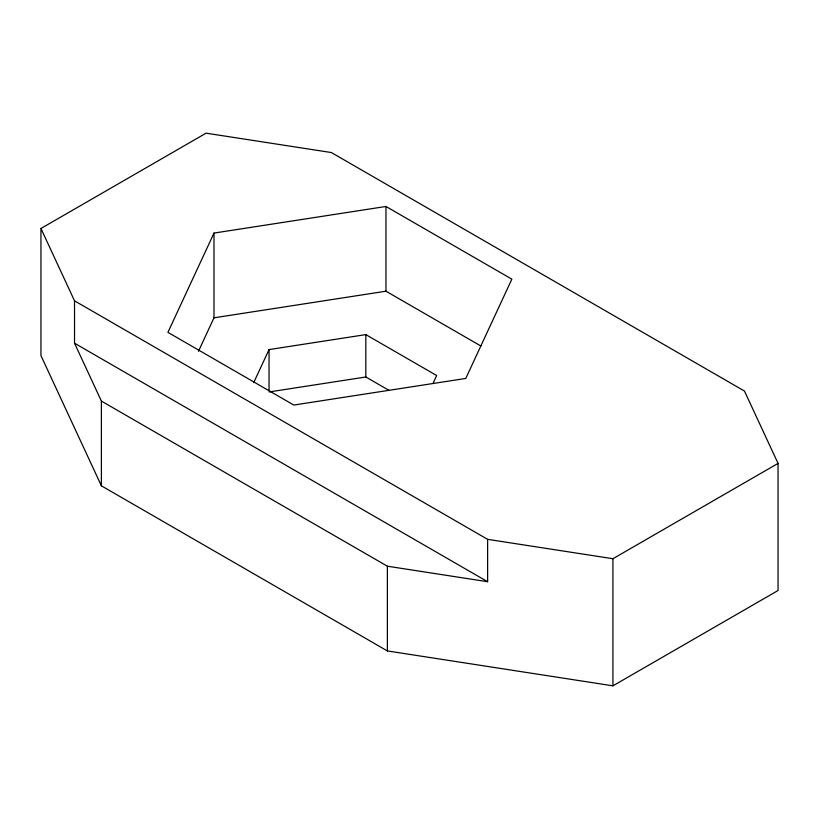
<?xml version="1.0" encoding="UTF-8"?>
<svg xmlns="http://www.w3.org/2000/svg" width="819" height="819" viewBox="0 0 819 819"><rect width="100%" height="100%" fill="white"/><g stroke="black" fill="none" stroke-linecap="round" stroke-linejoin="round"><path stroke-width="1.23" d="M213.994 233.077L167.915 332.36L293.806 405.047L465.776 378.439L511.855 279.156L385.964 206.47L213.994 233.077L213.994 317.813L198.464 351.29M253.685 382.657L269.041 349.59L365.827 334.613L436.67 375.522L432.975 383.507M40.95 228.491L206.071 133.169L331.378 152.549L744.471 391.052L778.05 463.4L778.05 590.509L612.929 685.831L387.377 650.941L101.392 485.831L40.95 355.6L40.95 228.491L74.529 300.839L74.529 343.212L101.392 401.085L101.392 485.831M74.529 300.839L487.622 539.342L612.929 558.722L778.05 463.4M213.994 317.813L385.964 291.206L480.937 346.038M269.041 391.963L365.827 376.986L389.076 390.407M101.392 401.085L387.377 566.205L487.622 581.715L487.622 539.342M74.529 343.212L487.622 581.715M612.929 558.722L612.929 685.831M387.377 566.205L387.377 650.941M385.964 206.47L385.964 291.206M365.827 334.613L365.827 376.986M269.041 349.59L269.041 390.714"/></g></svg>
